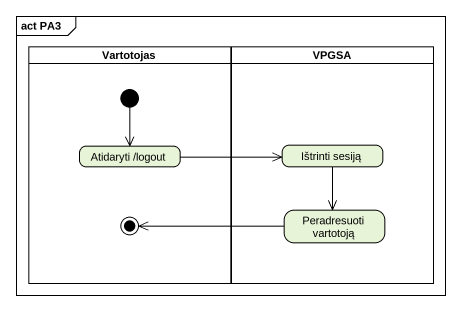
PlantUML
@startuml
mainframe act PA3
hide empty description
state Vartotojas <<partition>> {
  state "Atidaryti /logout" as Atidaryti_logout
  state final1 <<end>>
  [*] --> Atidaryti_logout
}
state VPGSA <<partition>> {
  state "Ištrinti sesiją" as Ištrinti_sesiją
  state "Peradresuoti vartotoją" as Peradresuoti_vartotoją
}
Ištrinti_sesiją --> Peradresuoti_vartotoją
Atidaryti_logout -right-> Ištrinti_sesiją
Peradresuoti_vartotoją -left-> final1
@enduml
